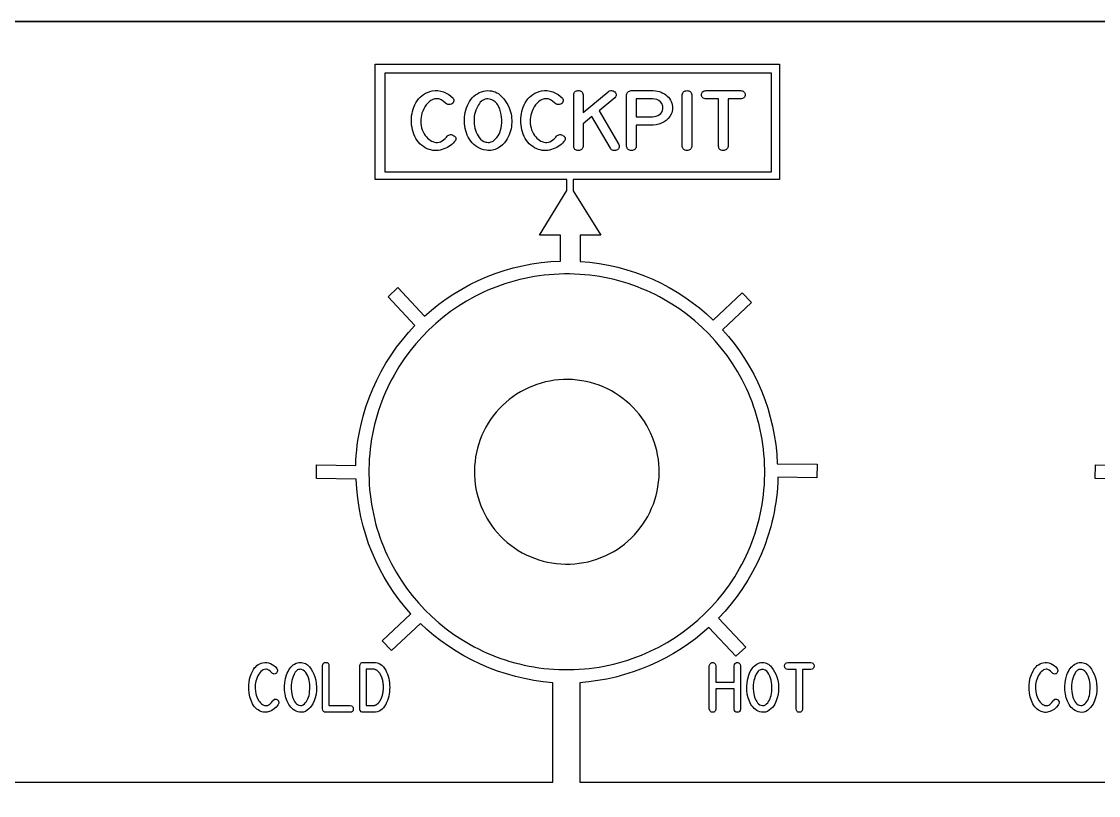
# Model space of a CAD drawing. Extents: x 361 to 684, y 82 to 686.
# Drawn here: x 437.3 to 506.7, y 278.5 to 328.3 of the extents above; entities that cross this region are included whole.
import ezdxf

# ---------------------------------------------------------------- set-up
doc = ezdxf.new("R2010")
doc.units = 0
for name, color, linetype in [('_BACKPANEL', 5, 'CONTINUOUS'), ('_ENGRAVING', 105, 'CONTINUOUS'), ('_TOPLAYER', 1, 'CONTINUOUS')]:
    doc.layers.add(name, color=color, linetype=linetype)

msp = doc.modelspace()

# ---------------------------------------------------------------- linework, layer by layer
at = {"layer": '_BACKPANEL'}
msp.add_lwpolyline([(683.842, 328.325), (683.842, 323.628), (683.842, 314.234), (683.842, 304.841), (683.842, 224.994), (683.842, 215.6), (361.5, 215.6), (361.5, 224.994), (361.5, 304.841), (361.5, 314.234), (361.5, 323.628), (361.5, 328.325)], close=True, dxfattribs=at)
msp.add_lwpolyline([(472.504, 305.263, 0.414214), (466.473, 299.395, 0.414214), (472.341, 293.364, 0.414214), (478.372, 299.232, 0.414214)], format="xyb", close=True, dxfattribs=at)
at = {"layer": '_ENGRAVING'}
for points in [[(422.839, 279.32), (471.512, 279.32), (471.512, 285.725), (470.903, 285.785), (470.3, 285.873), (469.704, 285.986), (469.115, 286.125), (468.536, 286.289), (467.965, 286.478), (467.406, 286.689), (466.858, 286.924), (466.322, 287.181), (465.799, 287.459), (465.29, 287.758), (464.797, 288.076), (464.319, 288.415), (463.858, 288.772), (463.414, 289.147), (462.989, 289.54), (461.129, 287.794), (460.533, 288.429), (462.385, 290.165), (461.999, 290.607), (461.632, 291.066), (461.286, 291.54), (460.96, 292.029), (460.656, 292.532), (460.373, 293.05), (460.112, 293.58), (459.875, 294.123), (459.66, 294.678), (459.47, 295.245), (459.304, 295.822), (459.163, 296.41), (459.048, 297.007), (458.959, 297.613), (458.896, 298.227), (458.861, 298.849), (456.295, 298.888), (456.309, 299.759), (458.828, 299.721), (458.842, 300.049), (458.863, 300.375), (458.892, 300.698), (458.929, 301.02), (458.973, 301.339), (459.025, 301.655), (459.083, 301.969), (459.149, 302.28), (459.302, 302.894), (459.483, 303.496), (459.69, 304.086), (459.924, 304.664), (460.183, 305.227), (460.466, 305.777), (460.774, 306.312), (461.104, 306.831), (461.457, 307.334), (461.832, 307.82), (462.228, 308.289), (462.643, 308.74), (460.909, 310.588), (461.544, 311.185), (463.267, 309.346), (463.713, 309.736), (464.175, 310.106), (464.653, 310.456), (465.146, 310.784), (465.653, 311.092), (466.175, 311.377), (466.71, 311.64), (467.257, 311.88), (467.817, 312.096), (468.389, 312.287), (468.971, 312.453), (469.564, 312.594), (470.166, 312.708), (470.778, 312.796), (471.398, 312.856), (472.026, 312.888), (472.026, 314.568), (470.666, 314.568), (472.418, 317.449), (472.418, 318.145), (460.085, 318.145), (460.085, 325.581), (486.114, 325.581), (486.114, 318.145), (472.826, 318.145), (472.826, 317.425), (474.616, 314.568), (473.276, 314.568), (473.276, 312.865), (473.896, 312.812), (474.508, 312.733), (475.11, 312.626), (475.703, 312.494), (476.286, 312.336), (476.857, 312.154), (477.417, 311.947), (477.965, 311.716), (478.501, 311.463), (479.023, 311.187), (479.532, 310.889), (480.026, 310.57), (480.505, 310.23), (480.969, 309.871), (481.416, 309.491), (481.847, 309.093), (483.723, 310.853), (484.32, 310.218), (482.456, 308.468), (482.84, 308.028), (483.205, 307.572), (483.55, 307.101), (483.874, 306.615), (484.178, 306.114), (484.459, 305.6), (484.719, 305.073), (484.957, 304.533), (485.171, 303.981), (485.361, 303.418), (485.528, 302.845), (485.669, 302.261), (485.786, 301.668), (485.876, 301.065), (485.941, 300.455), (485.978, 299.837), (488.547, 299.807), (488.537, 298.936), (486.023, 298.965), (486.011, 298.634), (485.99, 298.306), (485.962, 297.98), (485.926, 297.656), (485.883, 297.335), (485.832, 297.016), (485.774, 296.7), (485.708, 296.386), (485.636, 296.076), (485.556, 295.768), (485.375, 295.161), (485.168, 294.566), (484.933, 293.985), (484.673, 293.417), (484.388, 292.864), (484.079, 292.325), (483.746, 291.803), (483.391, 291.296), (483.014, 290.807), (482.616, 290.335), (482.197, 289.882), (483.943, 288.022), (483.308, 287.425), (481.571, 289.275), (481.151, 288.908), (480.713, 288.558), (480.259, 288.224), (479.788, 287.909), (479.303, 287.611), (478.804, 287.333), (478.292, 287.074), (477.768, 286.835), (477.233, 286.617), (476.688, 286.42), (476.134, 286.245), (475.572, 286.093), (475.003, 285.963), (474.427, 285.858), (473.847, 285.777), (473.262, 285.72), (473.263, 279.32), (521.724, 279.32)], [(509.029, 298.849), (506.463, 298.888), (506.477, 299.759), (508.996, 299.721)]]:
    msp.add_lwpolyline(points, dxfattribs=at)
for points in [[(485.611, 324.995), (460.7, 324.995), (460.7, 318.645), (485.611, 318.645)], [(463.755, 323.85), (463.938, 323.874), (464.12, 323.872), (464.303, 323.843), (464.485, 323.789), (464.658, 323.715), (464.815, 323.627), (464.956, 323.526), (465.081, 323.411), (465.092, 323.398), (465.132, 323.34), (465.152, 323.28), (465.153, 323.217), (465.133, 323.151), (465.098, 323.09), (465.05, 323.041), (464.99, 323.005), (464.918, 322.982), (464.836, 322.973), (464.757, 322.985), (464.681, 323.017), (464.609, 323.069), (464.464, 323.196), (464.393, 323.246), (464.322, 323.286), (464.252, 323.317), (464.183, 323.338), (464.115, 323.349), (464.047, 323.351), (463.915, 323.335), (463.791, 323.297), (463.674, 323.239), (463.563, 323.159), (463.461, 323.062), (463.368, 322.953), (463.284, 322.831), (463.209, 322.696), (463.145, 322.557), (463.094, 322.422), (463.058, 322.292), (463.034, 322.166), (463.02, 322.029), (463.017, 321.891), (463.024, 321.752), (463.042, 321.614), (463.072, 321.477), (463.115, 321.344), (463.17, 321.215), (463.239, 321.091), (463.307, 320.989), (463.378, 320.896), (463.454, 320.814), (463.534, 320.742), (463.619, 320.68), (463.708, 320.627), (463.801, 320.585), (463.898, 320.553), (463.997, 320.535), (464.095, 320.533), (464.193, 320.549), (464.29, 320.581), (464.387, 320.631), (464.483, 320.697), (464.579, 320.781), (464.674, 320.882), (464.715, 320.931), (464.767, 320.974), (464.819, 321.007), (464.872, 321.028), (464.926, 321.039), (464.98, 321.038), (465.035, 321.027), (465.091, 321.005), (465.148, 320.971), (465.198, 320.932), (465.237, 320.891), (465.264, 320.849), (465.278, 320.806), (465.28, 320.761), (465.27, 320.715), (465.248, 320.668), (465.214, 320.62), (465.194, 320.596), (465.183, 320.582), (465.175, 320.571), (465.097, 320.487), (465.014, 320.409), (464.925, 320.338), (464.83, 320.273), (464.729, 320.214), (464.623, 320.161), (464.51, 320.115), (464.392, 320.075), (464.271, 320.043), (464.151, 320.023), (464.031, 320.013), (463.911, 320.014), (463.792, 320.026), (463.673, 320.049), (463.555, 320.084), (463.437, 320.128), (463.305, 320.192), (463.182, 320.267), (463.068, 320.351), (462.963, 320.446), (462.868, 320.551), (462.781, 320.666), (462.703, 320.791), (462.635, 320.927), (462.575, 321.069), (462.525, 321.211), (462.484, 321.356), (462.452, 321.501), (462.429, 321.648), (462.415, 321.797), (462.411, 321.946), (462.415, 322.098), (462.429, 322.248), (462.452, 322.395), (462.484, 322.539), (462.525, 322.68), (462.576, 322.818), (462.637, 322.953), (462.706, 323.085), (462.785, 323.214), (462.873, 323.335), (462.971, 323.444), (463.078, 323.542), (463.195, 323.627), (463.321, 323.701), (463.456, 323.762), (463.601, 323.812)], [(467.326, 323.875), (467.457, 323.869), (467.582, 323.853), (467.7, 323.826), (467.813, 323.787), (467.919, 323.738), (468.019, 323.678), (468.113, 323.607), (468.201, 323.525), (468.361, 323.347), (468.5, 323.161), (468.619, 322.967), (468.717, 322.765), (468.763, 322.634), (468.802, 322.502), (468.832, 322.369), (468.855, 322.234), (468.87, 322.098), (468.878, 321.961), (468.877, 321.822), (468.869, 321.682), (468.852, 321.544), (468.828, 321.408), (468.796, 321.275), (468.755, 321.146), (468.707, 321.019), (468.65, 320.895), (468.585, 320.775), (468.513, 320.658), (468.407, 320.519), (468.283, 320.391), (468.142, 320.274), (467.984, 320.168), (467.899, 320.122), (467.812, 320.084), (467.722, 320.054), (467.631, 320.032), (467.537, 320.018), (467.441, 320.013), (467.343, 320.016), (467.243, 320.027), (467.083, 320.058), (466.933, 320.101), (466.792, 320.157), (466.661, 320.225), (466.539, 320.306), (466.428, 320.399), (466.325, 320.504), (466.233, 320.622), (466.15, 320.748), (466.076, 320.877), (466.012, 321.009), (465.957, 321.145), (465.912, 321.285), (465.875, 321.428), (465.849, 321.575), (465.831, 321.725), (465.823, 321.876), (465.824, 322.027), (465.834, 322.176), (465.853, 322.324), (465.881, 322.472), (465.919, 322.618), (465.965, 322.764), (466.021, 322.909), (466.085, 323.048), (466.159, 323.177), (466.241, 323.297), (466.333, 323.406), (466.433, 323.506), (466.543, 323.596), (466.661, 323.676), (466.788, 323.747), (466.918, 323.803), (467.051, 323.843), (467.187, 323.867)], [(467.343, 323.34), (467.246, 323.334), (467.155, 323.317), (467.07, 323.287), (466.991, 323.247), (466.919, 323.194), (466.852, 323.13), (466.791, 323.054), (466.737, 322.967), (466.644, 322.787), (466.569, 322.621), (466.513, 322.469), (466.477, 322.33), (466.459, 322.229), (466.448, 322.118), (466.446, 321.865), (466.456, 321.729), (466.475, 321.594), (466.502, 321.459), (466.538, 321.325), (466.583, 321.195), (466.638, 321.072), (466.704, 320.955), (466.779, 320.845), (466.866, 320.747), (466.966, 320.667), (467.077, 320.605), (467.202, 320.562), (467.277, 320.545), (467.349, 320.537), (467.419, 320.537), (467.486, 320.546), (467.55, 320.564), (467.612, 320.589), (467.671, 320.624), (467.728, 320.666), (467.831, 320.761), (467.922, 320.859), (467.999, 320.961), (468.062, 321.065), (468.115, 321.181), (468.159, 321.315), (468.194, 321.466), (468.22, 321.633), (468.234, 321.809), (468.236, 321.985), (468.225, 322.161), (468.2, 322.337), (468.162, 322.508), (468.108, 322.671), (468.04, 322.825), (467.957, 322.97), (467.91, 323.037), (467.857, 323.098), (467.8, 323.152), (467.739, 323.2), (467.672, 323.242), (467.601, 323.277), (467.524, 323.306), (467.444, 323.329)], [(470.799, 323.85), (470.982, 323.874), (471.164, 323.872), (471.346, 323.843), (471.528, 323.789), (471.702, 323.715), (471.859, 323.627), (472, 323.526), (472.125, 323.411), (472.136, 323.398), (472.176, 323.34), (472.196, 323.28), (472.197, 323.217), (472.177, 323.151), (472.142, 323.09), (472.094, 323.041), (472.034, 323.005), (471.962, 322.982), (471.879, 322.973), (471.8, 322.985), (471.725, 323.017), (471.652, 323.069), (471.508, 323.196), (471.437, 323.246), (471.366, 323.286), (471.296, 323.317), (471.227, 323.338), (471.158, 323.349), (471.091, 323.351), (470.959, 323.335), (470.835, 323.297), (470.717, 323.239), (470.607, 323.159), (470.505, 323.062), (470.412, 322.953), (470.328, 322.831), (470.252, 322.696), (470.188, 322.557), (470.138, 322.422), (470.101, 322.292), (470.078, 322.166), (470.064, 322.029), (470.06, 321.891), (470.068, 321.752), (470.086, 321.614), (470.116, 321.477), (470.158, 321.344), (470.214, 321.215), (470.283, 321.091), (470.35, 320.989), (470.422, 320.896), (470.498, 320.814), (470.578, 320.742), (470.663, 320.68), (470.751, 320.627), (470.844, 320.585), (470.941, 320.553), (471.04, 320.535), (471.139, 320.533), (471.237, 320.549), (471.334, 320.581), (471.431, 320.631), (471.527, 320.697), (471.623, 320.781), (471.718, 320.882), (471.759, 320.931), (471.811, 320.974), (471.863, 321.007), (471.916, 321.028), (471.969, 321.039), (472.024, 321.038), (472.079, 321.027), (472.135, 321.005), (472.191, 320.971), (472.242, 320.932), (472.281, 320.891), (472.307, 320.849), (472.322, 320.806), (472.324, 320.761), (472.314, 320.715), (472.292, 320.668), (472.258, 320.62), (472.238, 320.596), (472.227, 320.582), (472.218, 320.571), (472.141, 320.487), (472.058, 320.409), (471.969, 320.338), (471.874, 320.273), (471.773, 320.214), (471.666, 320.161), (471.554, 320.115), (471.436, 320.075), (471.315, 320.043), (471.194, 320.023), (471.074, 320.013), (470.955, 320.014), (470.836, 320.026), (470.717, 320.049), (470.599, 320.084), (470.481, 320.128), (470.349, 320.192), (470.226, 320.267), (470.112, 320.351), (470.007, 320.446), (469.911, 320.551), (469.825, 320.666), (469.747, 320.791), (469.679, 320.927), (469.619, 321.069), (469.569, 321.211), (469.528, 321.356), (469.496, 321.501), (469.473, 321.648), (469.459, 321.797), (469.454, 321.946), (469.459, 322.098), (469.472, 322.248), (469.495, 322.395), (469.528, 322.539), (469.569, 322.68), (469.62, 322.818), (469.68, 322.953), (469.75, 323.085), (469.829, 323.214), (469.917, 323.335), (470.015, 323.444), (470.122, 323.542), (470.238, 323.627), (470.364, 323.701), (470.5, 323.762), (470.645, 323.812)], [(475.077, 323.803), (475.138, 323.837), (475.198, 323.861), (475.256, 323.874), (475.311, 323.877), (475.365, 323.87), (475.418, 323.852), (475.468, 323.824), (475.517, 323.785), (475.559, 323.741), (475.588, 323.697), (475.605, 323.652), (475.61, 323.607), (475.603, 323.561), (475.583, 323.514), (475.551, 323.467), (475.506, 323.419), (474.498, 322.581), (475.776, 320.4), (475.794, 320.336), (475.801, 320.277), (475.798, 320.224), (475.784, 320.176), (475.76, 320.132), (475.725, 320.095), (475.68, 320.062), (475.624, 320.034), (475.564, 320.014), (475.508, 320.005), (475.454, 320.005), (475.403, 320.016), (475.355, 320.037), (475.309, 320.068), (475.267, 320.109), (475.228, 320.16), (474.034, 322.197), (473.479, 321.733), (473.479, 320.277), (473.464, 320.215), (473.441, 320.161), (473.412, 320.116), (473.375, 320.079), (473.332, 320.05), (473.281, 320.03), (473.224, 320.018), (473.159, 320.014), (473.095, 320.019), (473.039, 320.032), (472.99, 320.053), (472.95, 320.082), (472.917, 320.118), (472.892, 320.163), (472.874, 320.216), (472.865, 320.277), (472.865, 323.607), (472.874, 323.669), (472.892, 323.722), (472.917, 323.768), (472.95, 323.805), (472.99, 323.834), (473.039, 323.855), (473.095, 323.869), (473.159, 323.874), (473.224, 323.871), (473.281, 323.859), (473.332, 323.839), (473.375, 323.81), (473.412, 323.772), (473.441, 323.726), (473.464, 323.671), (473.479, 323.607), (473.479, 322.472)], [(477.993, 323.875), (478.129, 323.862), (478.261, 323.839), (478.386, 323.807), (478.507, 323.766), (478.615, 323.716), (478.716, 323.659), (478.808, 323.595), (478.891, 323.524), (478.967, 323.445), (479.035, 323.359), (479.094, 323.266), (479.145, 323.165), (479.185, 323.06), (479.215, 322.957), (479.232, 322.854), (479.237, 322.752), (479.231, 322.65), (479.212, 322.549), (479.182, 322.449), (479.14, 322.349), (479.054, 322.2), (478.949, 322.069), (478.825, 321.954), (478.683, 321.857), (478.526, 321.777), (478.359, 321.718), (478.181, 321.678), (477.993, 321.658), (477.951, 321.656), (476.893, 321.656), (476.893, 320.283), (476.88, 320.221), (476.859, 320.167), (476.831, 320.121), (476.796, 320.084), (476.754, 320.055), (476.705, 320.034), (476.648, 320.021), (476.584, 320.017), (476.52, 320.021), (476.464, 320.034), (476.414, 320.055), (476.372, 320.084), (476.338, 320.121), (476.31, 320.167), (476.29, 320.221), (476.277, 320.283), (476.277, 323.611), (476.289, 323.666), (476.307, 323.715), (476.333, 323.758), (476.365, 323.794), (476.405, 323.824), (476.451, 323.847), (476.504, 323.864), (476.564, 323.875)], [(478.452, 323.147), (478.346, 323.233), (478.227, 323.294), (478.095, 323.331), (477.951, 323.344), (476.893, 323.344), (476.893, 322.189), (477.951, 322.189), (478.072, 322.198), (478.185, 322.225), (478.291, 322.27), (478.39, 322.332), (478.476, 322.408), (478.541, 322.493), (478.587, 322.587), (478.613, 322.69), (478.618, 322.816), (478.609, 322.876), (478.593, 322.934), (478.569, 322.99), (478.537, 323.044)], [(480.163, 323.874), (480.225, 323.87), (480.28, 323.858), (480.329, 323.837), (480.371, 323.808), (480.407, 323.77), (480.435, 323.724), (480.457, 323.67), (480.473, 323.607), (480.473, 320.277), (480.457, 320.215), (480.435, 320.161), (480.407, 320.116), (480.371, 320.078), (480.329, 320.049), (480.28, 320.029), (480.225, 320.017), (480.163, 320.013), (480.1, 320.017), (480.045, 320.029), (479.996, 320.05), (479.954, 320.079), (479.919, 320.116), (479.891, 320.162), (479.869, 320.215), (479.854, 320.277), (479.854, 323.607), (479.869, 323.67), (479.891, 323.724), (479.919, 323.769), (479.954, 323.807), (479.996, 323.836), (480.045, 323.857), (480.1, 323.869)], [(483.606, 323.875), (483.676, 323.866), (483.738, 323.85), (483.789, 323.828), (483.832, 323.798), (483.865, 323.761), (483.888, 323.717), (483.903, 323.666), (483.908, 323.608), (483.903, 323.55), (483.889, 323.5), (483.866, 323.456), (483.833, 323.419), (483.79, 323.39), (483.738, 323.367), (483.677, 323.352), (483.606, 323.344), (482.809, 323.344), (482.809, 320.281), (482.793, 320.218), (482.77, 320.164), (482.74, 320.119), (482.704, 320.081), (482.66, 320.053), (482.61, 320.032), (482.552, 320.021), (482.488, 320.017), (482.424, 320.022), (482.368, 320.035), (482.32, 320.056), (482.279, 320.085), (482.246, 320.122), (482.222, 320.167), (482.204, 320.22), (482.195, 320.281), (482.195, 323.344), (481.396, 323.344), (481.325, 323.352), (481.263, 323.368), (481.21, 323.391), (481.168, 323.42), (481.134, 323.457), (481.111, 323.5), (481.097, 323.551), (481.092, 323.608), (481.097, 323.666), (481.112, 323.716), (481.135, 323.76), (481.169, 323.797), (481.211, 323.827), (481.264, 323.85), (481.325, 323.866), (481.396, 323.875)], [(485.17, 299.139), (485.17, 299.468), (485.163, 299.795), (485.146, 300.121), (485.122, 300.444), (485.09, 300.765), (485.05, 301.083), (485.002, 301.399), (484.947, 301.713), (484.883, 302.023), (484.813, 302.332), (484.735, 302.637), (484.649, 302.939), (484.557, 303.238), (484.457, 303.534), (484.351, 303.827), (484.237, 304.116), (484.117, 304.402), (483.99, 304.684), (483.716, 305.238), (483.416, 305.776), (483.092, 306.298), (482.743, 306.802), (482.372, 307.289), (481.977, 307.757), (481.561, 308.205), (481.125, 308.633), (480.667, 309.04), (480.191, 309.425), (479.696, 309.787), (479.184, 310.125), (478.654, 310.44), (478.383, 310.587), (478.108, 310.728), (477.829, 310.863), (477.547, 310.991), (477.261, 311.113), (476.971, 311.227), (476.678, 311.335), (476.381, 311.436), (476.081, 311.529), (475.778, 311.616), (475.472, 311.695), (475.163, 311.766), (474.851, 311.83), (474.537, 311.887), (474.219, 311.936), (473.9, 311.977), (473.577, 312.01), (473.252, 312.035), (472.925, 312.052), (472.596, 312.06), (472.267, 312.061), (471.94, 312.053), (471.614, 312.037), (471.291, 312.013), (470.97, 311.98), (470.652, 311.94), (470.336, 311.892), (470.022, 311.837), (469.711, 311.774), (469.403, 311.703), (469.098, 311.625), (468.796, 311.54), (468.497, 311.447), (468.201, 311.348), (467.908, 311.241), (467.619, 311.128), (467.333, 311.007), (467.05, 310.88), (466.497, 310.606), (465.959, 310.307), (465.437, 309.983), (464.933, 309.634), (464.446, 309.263), (463.978, 308.868), (463.53, 308.453), (463.102, 308.016), (462.695, 307.559), (462.31, 307.083), (461.948, 306.588), (461.609, 306.075), (461.295, 305.546), (461.148, 305.275), (461.006, 305), (460.872, 304.721), (460.744, 304.439), (460.622, 304.152), (460.508, 303.863), (460.4, 303.57), (460.299, 303.273), (460.206, 302.973), (460.119, 302.67), (460.04, 302.364), (459.969, 302.055), (459.904, 301.743), (459.848, 301.429), (459.799, 301.112), (459.758, 300.792), (459.725, 300.469), (459.7, 300.145), (459.683, 299.818), (459.674, 299.488), (459.674, 299.159), (459.682, 298.832), (459.698, 298.507), (459.722, 298.183), (459.755, 297.863), (459.795, 297.544), (459.842, 297.228), (459.898, 296.914), (459.961, 296.604), (460.032, 296.296), (460.11, 295.99), (460.195, 295.688), (460.288, 295.389), (460.387, 295.093), (460.494, 294.8), (460.607, 294.511), (460.728, 294.225), (460.855, 293.943), (461.128, 293.389), (461.428, 292.851), (461.752, 292.329), (462.101, 291.825), (462.472, 291.338), (462.866, 290.87), (463.282, 290.422), (463.719, 289.994), (464.176, 289.587), (464.652, 289.202), (465.147, 288.84), (465.66, 288.502), (466.189, 288.188), (466.46, 288.04), (466.735, 287.899), (467.014, 287.764), (467.296, 287.636), (467.582, 287.514), (467.872, 287.4), (468.165, 287.292), (468.462, 287.191), (468.762, 287.098), (469.065, 287.011), (469.371, 286.932), (469.68, 286.861), (469.991, 286.797), (470.306, 286.74), (470.623, 286.691), (470.943, 286.65), (471.266, 286.617), (471.59, 286.592), (471.917, 286.575), (472.246, 286.567), (472.576, 286.566), (472.903, 286.574), (473.228, 286.59), (473.552, 286.615), (473.872, 286.647), (474.191, 286.687), (474.507, 286.735), (474.821, 286.79), (475.131, 286.853), (475.439, 286.924), (475.745, 287.002), (476.047, 287.087), (476.346, 287.18), (476.642, 287.279), (476.935, 287.386), (477.224, 287.5), (477.51, 287.62), (477.793, 287.747), (478.346, 288.021), (478.884, 288.32), (479.406, 288.644), (479.911, 288.993), (480.398, 289.364), (480.866, 289.759), (481.314, 290.174), (481.742, 290.611), (482.149, 291.068), (482.534, 291.544), (482.896, 292.039), (483.235, 292.552), (483.549, 293.081), (483.697, 293.352), (483.838, 293.627), (483.973, 293.906), (484.101, 294.188), (484.222, 294.475), (484.337, 294.764), (484.445, 295.057), (484.545, 295.354), (484.639, 295.654), (484.725, 295.957), (484.804, 296.263), (484.876, 296.572), (484.94, 296.884), (484.997, 297.198), (485.045, 297.515), (485.086, 297.835), (485.12, 298.158), (485.145, 298.482), (485.161, 298.809)], [(452.845, 287.014), (452.968, 287.033), (453.091, 287.032), (453.214, 287.008), (453.337, 286.963), (453.454, 286.901), (453.56, 286.828), (453.655, 286.744), (453.74, 286.648), (453.747, 286.637), (453.774, 286.589), (453.788, 286.538), (453.788, 286.486), (453.775, 286.431), (453.751, 286.38), (453.719, 286.34), (453.678, 286.31), (453.629, 286.29), (453.574, 286.283), (453.521, 286.293), (453.47, 286.319), (453.421, 286.363), (453.323, 286.469), (453.227, 286.544), (453.134, 286.587), (453.087, 286.596), (453.041, 286.598), (452.953, 286.584), (452.869, 286.553), (452.79, 286.504), (452.715, 286.438), (452.646, 286.357), (452.583, 286.266), (452.526, 286.164), (452.476, 286.052), (452.433, 285.936), (452.399, 285.824), (452.374, 285.716), (452.358, 285.611), (452.346, 285.381), (452.363, 285.151), (452.383, 285.037), (452.412, 284.926), (452.45, 284.819), (452.496, 284.715), (452.59, 284.553), (452.641, 284.485), (452.696, 284.424), (452.753, 284.373), (452.812, 284.329), (452.875, 284.294), (452.941, 284.267), (453.008, 284.252), (453.074, 284.251), (453.14, 284.264), (453.206, 284.291), (453.271, 284.332), (453.336, 284.387), (453.401, 284.457), (453.465, 284.541), (453.493, 284.582), (453.563, 284.645), (453.598, 284.663), (453.635, 284.672), (453.671, 284.672), (453.709, 284.662), (453.746, 284.643), (453.784, 284.616), (453.845, 284.549), (453.863, 284.514), (453.872, 284.478), (453.874, 284.441), (453.867, 284.402), (453.829, 284.323), (453.816, 284.303), (453.809, 284.292), (453.803, 284.282), (453.694, 284.148), (453.57, 284.034), (453.43, 283.941), (453.274, 283.869), (453.193, 283.843), (453.112, 283.825), (453.031, 283.817), (452.95, 283.818), (452.869, 283.829), (452.789, 283.848), (452.71, 283.876), (452.63, 283.914), (452.541, 283.967), (452.458, 284.029), (452.381, 284.099), (452.31, 284.178), (452.246, 284.265), (452.187, 284.361), (452.135, 284.466), (452.088, 284.579), (452.014, 284.816), (451.965, 285.057), (451.94, 285.303), (451.94, 285.554), (451.965, 285.802), (452.015, 286.039), (452.09, 286.266), (452.19, 286.483), (452.249, 286.584), (452.315, 286.675), (452.388, 286.757), (452.466, 286.828), (452.551, 286.889), (452.643, 286.941), (452.74, 286.982)], [(455.255, 287.034), (455.343, 287.03), (455.427, 287.016), (455.507, 286.993), (455.583, 286.961), (455.655, 286.92), (455.723, 286.87), (455.786, 286.811), (455.846, 286.743), (455.953, 286.594), (456.047, 286.439), (456.127, 286.278), (456.194, 286.11), (456.251, 285.891), (456.287, 285.667), (456.302, 285.44), (456.296, 285.208), (456.269, 284.979), (456.219, 284.761), (456.148, 284.552), (456.056, 284.354), (455.984, 284.239), (455.901, 284.132), (455.806, 284.035), (455.699, 283.946), (455.583, 283.876), (455.461, 283.833), (455.333, 283.817), (455.199, 283.829), (455.091, 283.855), (454.989, 283.891), (454.894, 283.938), (454.806, 283.994), (454.724, 284.061), (454.648, 284.139), (454.579, 284.227), (454.517, 284.325), (454.411, 284.537), (454.331, 284.761), (454.276, 284.996), (454.246, 285.243), (454.241, 285.495), (454.261, 285.743), (454.305, 285.988), (454.374, 286.229), (454.417, 286.345), (454.467, 286.453), (454.523, 286.552), (454.584, 286.644), (454.652, 286.727), (454.726, 286.802), (454.806, 286.869), (454.892, 286.927), (454.98, 286.974), (455.069, 287.007), (455.161, 287.027)], [(455.267, 286.588), (455.201, 286.584), (455.14, 286.569), (455.082, 286.545), (455.029, 286.511), (454.98, 286.467), (454.935, 286.414), (454.894, 286.351), (454.857, 286.278), (454.794, 286.128), (454.744, 285.99), (454.706, 285.863), (454.682, 285.748), (454.663, 285.571), (454.661, 285.36), (454.68, 285.134), (454.723, 284.911), (454.753, 284.802), (454.791, 284.7), (454.835, 284.602), (454.886, 284.51), (454.945, 284.429), (455.012, 284.362), (455.087, 284.311), (455.171, 284.274), (455.27, 284.254), (455.363, 284.262), (455.448, 284.297), (455.526, 284.361), (455.596, 284.441), (455.657, 284.522), (455.709, 284.607), (455.752, 284.693), (455.787, 284.791), (455.817, 284.902), (455.841, 285.027), (455.858, 285.167), (455.868, 285.314), (455.869, 285.46), (455.861, 285.607), (455.845, 285.753), (455.819, 285.896), (455.783, 286.031), (455.737, 286.159), (455.681, 286.28), (455.614, 286.387), (455.533, 286.472), (455.44, 286.536), (455.334, 286.579)], [(456.905, 287.033), (456.949, 287.029), (456.987, 287.018), (457.019, 287), (457.047, 286.976), (457.069, 286.945), (457.087, 286.907), (457.105, 286.811), (457.105, 284.257), (458.462, 284.259), (458.553, 284.235), (458.588, 284.215), (458.618, 284.19), (458.64, 284.159), (458.656, 284.123), (458.668, 284.034), (458.654, 283.945), (458.638, 283.91), (458.615, 283.88), (458.586, 283.856), (458.55, 283.838), (458.46, 283.819), (456.899, 283.819), (456.819, 283.838), (456.785, 283.856), (456.757, 283.88), (456.714, 283.947), (456.691, 284.037), (456.691, 286.811), (456.716, 286.91), (456.735, 286.948), (456.76, 286.98), (456.789, 287.004), (456.823, 287.021), (456.862, 287.031)], [(459.984, 287.034), (460.109, 287.026), (460.226, 287.003), (460.335, 286.963), (460.435, 286.909), (460.528, 286.838), (460.612, 286.752), (460.689, 286.65), (460.757, 286.532), (460.817, 286.405), (460.87, 286.275), (460.914, 286.141), (460.95, 286.005), (460.978, 285.865), (460.998, 285.722), (461.01, 285.577), (461.014, 285.428), (461.01, 285.278), (460.998, 285.133), (460.978, 284.99), (460.95, 284.85), (460.914, 284.714), (460.869, 284.58), (460.817, 284.45), (460.756, 284.323), (460.688, 284.205), (460.611, 284.103), (460.527, 284.017), (460.434, 283.946), (460.334, 283.892), (460.225, 283.852), (460.109, 283.829), (459.984, 283.821), (459.292, 283.821), (459.239, 283.83), (459.172, 283.858), (459.125, 283.903), (459.097, 283.965), (459.088, 284.044), (459.086, 284.044), (459.088, 286.814), (459.086, 286.827), (459.104, 286.907), (459.124, 286.942), (459.15, 286.974), (459.181, 287), (459.216, 287.019), (459.253, 287.03), (459.293, 287.034)], [(459.997, 286.592), (459.499, 286.592), (459.499, 284.263), (459.997, 284.263), (460.003, 284.264), (460.009, 284.265), (460.016, 284.266), (460.024, 284.267), (460.03, 284.267), (460.037, 284.268), (460.043, 284.269), (460.05, 284.27), (460.062, 284.273), (460.068, 284.275), (460.075, 284.279), (460.082, 284.28), (460.09, 284.282), (460.096, 284.284), (460.103, 284.287), (460.116, 284.293), (460.131, 284.299), (460.137, 284.302), (460.144, 284.306), (460.156, 284.314), (460.171, 284.321), (460.177, 284.325), (460.184, 284.331), (460.197, 284.34), (460.204, 284.344), (460.212, 284.35), (460.218, 284.354), (460.225, 284.361), (460.231, 284.365), (460.238, 284.37), (460.253, 284.383), (460.265, 284.395), (460.271, 284.401), (460.278, 284.409), (460.284, 284.416), (460.291, 284.423), (460.305, 284.436), (460.31, 284.442), (460.318, 284.45), (460.324, 284.457), (460.331, 284.466), (460.343, 284.481), (460.356, 284.499), (460.368, 284.516), (460.374, 284.525), (460.381, 284.533), (460.386, 284.543), (460.393, 284.552), (460.398, 284.562), (460.404, 284.572), (460.416, 284.591), (460.421, 284.601), (460.428, 284.612), (460.433, 284.622), (460.44, 284.632), (460.449, 284.652), (460.454, 284.663), (460.46, 284.676), (460.465, 284.686), (460.472, 284.698), (460.476, 284.709), (460.481, 284.722), (460.491, 284.745), (460.501, 284.77), (460.505, 284.782), (460.51, 284.795), (460.514, 284.808), (460.519, 284.822), (460.526, 284.847), (460.53, 284.86), (460.535, 284.874), (460.543, 284.9), (460.551, 284.927), (460.554, 284.94), (460.557, 284.955), (460.56, 284.969), (460.565, 284.984), (460.567, 284.995), (460.571, 285.01), (460.575, 285.04), (460.577, 285.053), (460.581, 285.068), (460.582, 285.082), (460.585, 285.096), (460.59, 285.126), (460.592, 285.14), (460.596, 285.156), (460.598, 285.186), (460.599, 285.199), (460.601, 285.216), (460.604, 285.246), (460.606, 285.275), (460.607, 285.307), (460.609, 285.337), (460.609, 285.351), (460.612, 285.368), (460.612, 285.381), (460.613, 285.398), (460.613, 285.412), (460.613, 285.428), (460.613, 285.442), (460.613, 285.457), (460.612, 285.472), (460.612, 285.489), (460.612, 285.503), (460.612, 285.519), (460.609, 285.55), (460.607, 285.578), (460.604, 285.611), (460.603, 285.639), (460.6, 285.669), (460.598, 285.683), (460.597, 285.699), (460.591, 285.729), (460.588, 285.742), (460.587, 285.757), (460.582, 285.787), (460.578, 285.817), (460.571, 285.845), (460.566, 285.872), (460.562, 285.885), (460.559, 285.9), (460.554, 285.913), (460.551, 285.928), (460.544, 285.955), (460.537, 285.981), (460.532, 285.993), (460.528, 286.006), (460.519, 286.033), (460.51, 286.058), (460.505, 286.07), (460.501, 286.083), (460.496, 286.094), (460.491, 286.107), (460.481, 286.13), (460.472, 286.152), (460.462, 286.176), (460.456, 286.186), (460.452, 286.196), (460.44, 286.218), (460.428, 286.239), (460.421, 286.249), (460.416, 286.259), (460.404, 286.278), (460.399, 286.287), (460.394, 286.297), (460.369, 286.333), (460.346, 286.367), (460.319, 286.399), (460.293, 286.428), (460.268, 286.455), (460.24, 286.479), (460.212, 286.502), (460.184, 286.523), (460.158, 286.54), (460.131, 286.554), (460.103, 286.565), (460.075, 286.576), (460.062, 286.58), (460.05, 286.585), (460.024, 286.59)], [(483.402, 287.023), (483.443, 287.02), (483.481, 287.009), (483.514, 286.992), (483.542, 286.968), (483.566, 286.937), (483.585, 286.899), (483.61, 286.802), (483.61, 284.037), (483.585, 283.941), (483.542, 283.872), (483.514, 283.848), (483.481, 283.831), (483.443, 283.821), (483.402, 283.818), (483.36, 283.821), (483.322, 283.832), (483.29, 283.849), (483.262, 283.873), (483.219, 283.942), (483.194, 284.037), (483.194, 285.324), (482.015, 285.324), (482.015, 284.037), (481.997, 283.943), (481.98, 283.906), (481.958, 283.875), (481.93, 283.851), (481.897, 283.833), (481.816, 283.819), (481.773, 283.821), (481.734, 283.831), (481.7, 283.848), (481.671, 283.872), (481.647, 283.903), (481.627, 283.941), (481.602, 284.037), (481.602, 286.802), (481.627, 286.9), (481.647, 286.938), (481.671, 286.97), (481.7, 286.994), (481.734, 287.011), (481.773, 287.02), (481.816, 287.023), (481.859, 287.019), (481.897, 287.008), (481.93, 286.99), (481.958, 286.966), (481.98, 286.935), (481.997, 286.897), (482.015, 286.802), (482.015, 285.768), (483.194, 285.768), (483.194, 286.802), (483.219, 286.898), (483.262, 286.967), (483.29, 286.991), (483.322, 287.009), (483.36, 287.019)], [(485.021, 287.024), (485.109, 287.019), (485.193, 287.006), (485.272, 286.983), (485.348, 286.951), (485.42, 286.91), (485.487, 286.861), (485.55, 286.802), (485.609, 286.734), (485.717, 286.586), (485.81, 286.431), (485.89, 286.27), (485.957, 286.103), (486.013, 285.884), (486.049, 285.662), (486.064, 285.435), (486.058, 285.204), (486.031, 284.976), (485.982, 284.758), (485.911, 284.551), (485.819, 284.353), (485.748, 284.238), (485.665, 284.132), (485.57, 284.035), (485.463, 283.947), (485.347, 283.877), (485.226, 283.834), (485.098, 283.818), (484.965, 283.83), (484.857, 283.855), (484.756, 283.891), (484.661, 283.938), (484.573, 283.994), (484.492, 284.061), (484.416, 284.139), (484.348, 284.226), (484.285, 284.324), (484.18, 284.535), (484.1, 284.758), (484.045, 284.993), (484.015, 285.239), (484.01, 285.49), (484.03, 285.737), (484.074, 285.981), (484.143, 286.222), (484.186, 286.337), (484.236, 286.445), (484.291, 286.544), (484.353, 286.635), (484.42, 286.718), (484.494, 286.792), (484.573, 286.859), (484.659, 286.917), (484.746, 286.964), (484.836, 286.997), (484.927, 287.017)], [(485.032, 286.58), (484.967, 286.575), (484.906, 286.56), (484.849, 286.536), (484.796, 286.502), (484.747, 286.459), (484.702, 286.406), (484.661, 286.343), (484.625, 286.27), (484.562, 286.121), (484.512, 285.983), (484.474, 285.857), (484.45, 285.742), (484.43, 285.565), (484.429, 285.356), (484.448, 285.13), (484.491, 284.908), (484.521, 284.8), (484.558, 284.697), (484.602, 284.6), (484.653, 284.509), (484.711, 284.428), (484.778, 284.361), (484.854, 284.31), (484.937, 284.274), (485.036, 284.253), (485.128, 284.261), (485.213, 284.297), (485.291, 284.36), (485.361, 284.439), (485.421, 284.521), (485.473, 284.605), (485.516, 284.691), (485.551, 284.788), (485.581, 284.899), (485.605, 285.024), (485.622, 285.163), (485.632, 285.309), (485.633, 285.455), (485.625, 285.601), (485.609, 285.747), (485.583, 285.889), (485.547, 286.024), (485.501, 286.152), (485.445, 286.272), (485.378, 286.379), (485.298, 286.464), (485.205, 286.528), (485.1, 286.57)], [(488.143, 287.024), (488.232, 287.003), (488.266, 286.985), (488.295, 286.96), (488.317, 286.929), (488.333, 286.893), (488.346, 286.803), (488.334, 286.712), (488.318, 286.676), (488.296, 286.646), (488.267, 286.621), (488.232, 286.602), (488.143, 286.583), (487.607, 286.583), (487.607, 284.041), (487.581, 283.944), (487.561, 283.906), (487.536, 283.875), (487.507, 283.851), (487.473, 283.834), (487.434, 283.824), (487.391, 283.822), (487.31, 283.837), (487.278, 283.854), (487.251, 283.878), (487.229, 283.909), (487.212, 283.946), (487.194, 284.041), (487.194, 286.583), (486.657, 286.583), (486.567, 286.603), (486.532, 286.622), (486.503, 286.646), (486.481, 286.677), (486.465, 286.713), (486.452, 286.803), (486.465, 286.892), (486.481, 286.929), (486.504, 286.959), (486.532, 286.984), (486.568, 287.003), (486.657, 287.024)], [(503.107, 287.01), (503.23, 287.03), (503.353, 287.028), (503.476, 287.005), (503.599, 286.959), (503.716, 286.898), (503.822, 286.825), (503.918, 286.74), (504.002, 286.645), (504.009, 286.634), (504.036, 286.586), (504.05, 286.535), (504.05, 286.482), (504.037, 286.427), (504.013, 286.377), (503.981, 286.336), (503.94, 286.306), (503.891, 286.287), (503.836, 286.28), (503.783, 286.289), (503.732, 286.316), (503.683, 286.359), (503.585, 286.466), (503.489, 286.54), (503.396, 286.583), (503.349, 286.593), (503.304, 286.595), (503.215, 286.581), (503.131, 286.55), (503.052, 286.501), (502.977, 286.435), (502.908, 286.354), (502.845, 286.263), (502.789, 286.161), (502.738, 286.049), (502.695, 285.933), (502.661, 285.821), (502.636, 285.712), (502.62, 285.608), (502.608, 285.378), (502.625, 285.147), (502.645, 285.033), (502.674, 284.923), (502.712, 284.816), (502.758, 284.712), (502.852, 284.55), (502.904, 284.481), (502.958, 284.421), (503.015, 284.369), (503.075, 284.326), (503.137, 284.291), (503.203, 284.264), (503.27, 284.249), (503.336, 284.247), (503.402, 284.26), (503.468, 284.287), (503.533, 284.329), (503.598, 284.384), (503.663, 284.454), (503.727, 284.538), (503.755, 284.579), (503.825, 284.642), (503.861, 284.66), (503.897, 284.669), (503.933, 284.668), (503.971, 284.659), (504.008, 284.64), (504.046, 284.612), (504.107, 284.545), (504.125, 284.51), (504.134, 284.474), (504.136, 284.437), (504.129, 284.399), (504.091, 284.32), (504.078, 284.299), (504.071, 284.288), (504.065, 284.279), (503.956, 284.144), (503.832, 284.03), (503.692, 283.938), (503.537, 283.865), (503.455, 283.839), (503.374, 283.822), (503.293, 283.814), (503.212, 283.815), (503.132, 283.825), (503.051, 283.844), (502.972, 283.873), (502.892, 283.91), (502.803, 283.963), (502.72, 284.025), (502.643, 284.096), (502.572, 284.175), (502.508, 284.262), (502.449, 284.358), (502.397, 284.462), (502.351, 284.575), (502.276, 284.812), (502.227, 285.054), (502.202, 285.3), (502.202, 285.55), (502.227, 285.798), (502.277, 286.036), (502.352, 286.263), (502.452, 286.48), (502.511, 286.581), (502.577, 286.672), (502.65, 286.753), (502.728, 286.824), (502.813, 286.886), (502.905, 286.937), (503.003, 286.979)], [(505.517, 287.031), (505.605, 287.026), (505.689, 287.013), (505.769, 286.99), (505.845, 286.958), (505.917, 286.917), (505.985, 286.867), (506.048, 286.808), (506.108, 286.74), (506.215, 286.591), (506.309, 286.436), (506.39, 286.274), (506.456, 286.107), (506.513, 285.887), (506.549, 285.664), (506.564, 285.436), (506.558, 285.205), (506.531, 284.976), (506.482, 284.757), (506.411, 284.549), (506.318, 284.351), (506.246, 284.236), (506.163, 284.129), (506.068, 284.032), (505.961, 283.943), (505.845, 283.873), (505.723, 283.83), (505.595, 283.814), (505.461, 283.825), (505.353, 283.851), (505.251, 283.888), (505.156, 283.934), (505.068, 283.991), (504.986, 284.058), (504.91, 284.136), (504.842, 284.223), (504.779, 284.321), (504.673, 284.533), (504.593, 284.757), (504.538, 284.993), (504.508, 285.24), (504.503, 285.491), (504.523, 285.739), (504.567, 285.984), (504.636, 286.226), (504.679, 286.342), (504.729, 286.45), (504.785, 286.549), (504.847, 286.64), (504.914, 286.724), (504.988, 286.799), (505.068, 286.865), (505.154, 286.924), (505.242, 286.971), (505.331, 287.004), (505.423, 287.024)], [(505.529, 286.585), (505.463, 286.58), (505.402, 286.566), (505.344, 286.541), (505.291, 286.508), (505.242, 286.464), (505.197, 286.41), (505.156, 286.347), (505.119, 286.275), (505.056, 286.125), (505.006, 285.987), (504.968, 285.86), (504.944, 285.744), (504.925, 285.567), (504.923, 285.357), (504.942, 285.131), (504.985, 284.907), (505.015, 284.799), (505.053, 284.696), (505.097, 284.599), (505.148, 284.507), (505.207, 284.426), (505.274, 284.359), (505.349, 284.308), (505.433, 284.271), (505.532, 284.251), (505.625, 284.258), (505.71, 284.294), (505.788, 284.358), (505.858, 284.437), (505.919, 284.519), (505.971, 284.603), (506.014, 284.69), (506.049, 284.787), (506.079, 284.899), (506.103, 285.024), (506.12, 285.164), (506.13, 285.31), (506.131, 285.457), (506.123, 285.603), (506.107, 285.75), (506.081, 285.892), (506.045, 286.028), (505.999, 286.156), (505.943, 286.277), (505.876, 286.384), (505.795, 286.469), (505.702, 286.533), (505.596, 286.576)]]:
    msp.add_lwpolyline(points, close=True, dxfattribs=at)
at = {"layer": '_TOPLAYER'}
msp.add_lwpolyline([(541.302, 328.325), (503.665, 328.325), (455.839, 328.325), (455.58, 328.325), (363.773, 328.325)], dxfattribs=at)
msp.add_lwpolyline([(472.504, 305.263, 0.414214), (466.473, 299.395, 0.414214), (472.341, 293.364, 0.414214), (478.372, 299.232, 0.414214)], format="xyb", close=True, dxfattribs=at)

doc.saveas('drawing.dxf')
